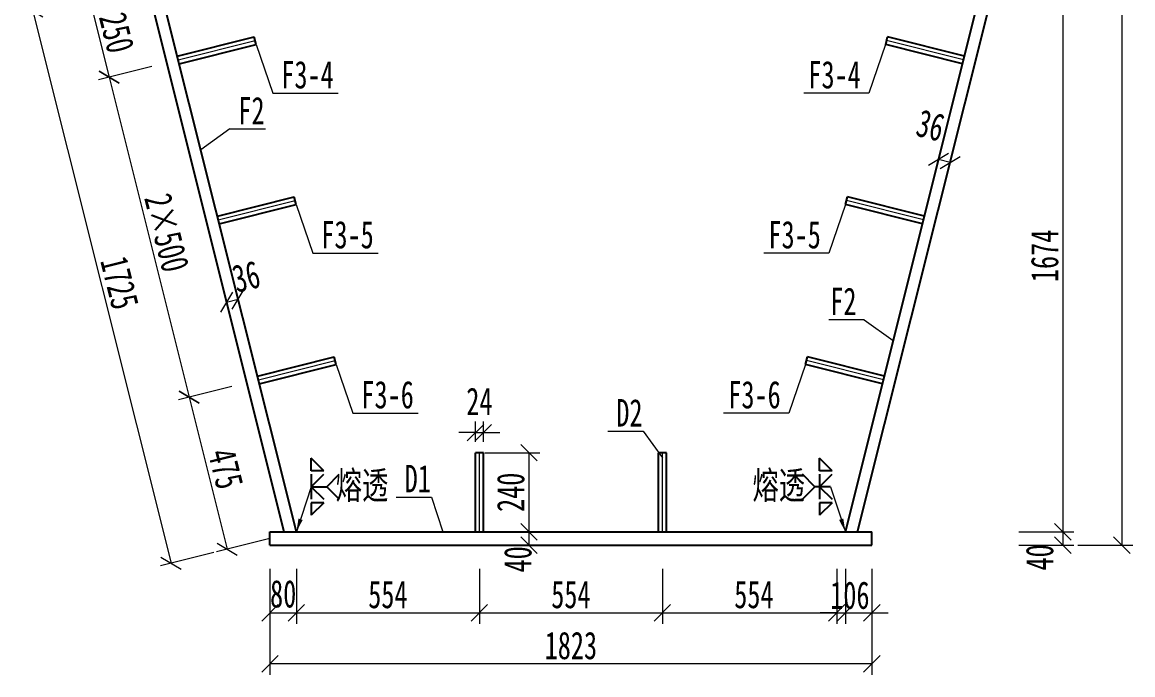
# Model space of a CAD drawing. Header units: millimetres. Extents: x -411717 to -116098, y 0 to 693159.
# Drawn here: x -192001 to -188636, y 310321 to 312300 of the extents above; entities that cross this region are included whole.
import ezdxf

# ---------------------------------------------------------------- set-up
doc = ezdxf.new("R2010")
doc.units = ezdxf.units.MM
doc.header["$LTSCALE"] = 2
doc.header["$PDMODE"] = 3
doc.header["$PDSIZE"] = -10
doc.layers.get('Defpoints').update_dxf_attribs({"color": 8, "lineweight": 9})
for name, color, linetype, lineweight in [('标注', 4, 'Continuous', 13), ('横隔板', 6, 'Continuous', 25), ('细实线', 4, 'Continuous', 15), ('钢板粗线', 1, 'Continuous', 25)]:
    doc.layers.add(name, color=color, linetype=linetype, lineweight=lineweight)
doc.layers.add('焊缝', color=7, linetype='Continuous')
doc.styles.add('111', font='仿宋_GB2312.ttf', dxfattribs={"width": 0.7})
doc.styles.get("Standard").update_dxf_attribs({"font": '仿宋_GB2312.ttf'})
doc.dimstyles.new('200', dxfattribs={"dimscale": 0, "dimtxt": 2.5, "dimasz": 1.5, "dimexe": 1, "dimexo": 1, "dimgap": 0.4, "dimtad": 1, "dimdec": 0, "dimdsep": 46, "dimtxsty": '111', "dimblk": 'OBLIQUE', "dimcen": 0, "dimclrd": 256, "dimclre": 256, "dimclrt": 256, "dimadec": 1, "dimazin": 2, "dimtfac": 1, "dimtdec": 0, "dimtmove": 2, "dimatfit": 3, "dimfxl": 4, "dimfxlon": 1, "dimtolj": 1, "dimlwd": -1, "dimlwe": -1, "dimarcsym": 0})

# ---------------------------------------------------------------- blocks, each defined once
blk = doc.blocks.new('_Oblique')
at = {"color": 0, "linetype": 'ByBlock', "lineweight": -2}
blk.add_line((-0.5, -0.5), (0.5, 0.5), dxfattribs=at)
blk = doc.blocks.new('*D1149')
at = {"layer": 'Defpoints', "color": 0, "transparency": 16777216}
for p in [(-191250.3, 310754.5), (-191170.3, 310754.5), (-191170.3, 310509.2)]:
    blk.add_point(p, dxfattribs=at)
at = {"layer": '标注', "transparency": 16777216}
for p, q in [((-191250.3, 310642.5), (-191250.3, 310475.8)), ((-191170.3, 310642.5), (-191170.3, 310475.8)), ((-191250.3, 310509.2), (-191170.3, 310509.2))]:
    blk.add_line(p, q, dxfattribs=at)
at = {"layer": '标注', "transparency": 16777216, "xscale": 49.99999999999987, "yscale": 49.99999999999987, "zscale": 49.99999999999987, "rotation": 180}
blk.add_blockref('_Oblique', (-191250.3, 310509.2), dxfattribs=at)
at = {"layer": '标注', "transparency": 16777216, "xscale": 49.99999999999987, "yscale": 49.99999999999987, "zscale": 49.99999999999987}
blk.add_blockref('_Oblique', (-191170.3, 310509.2), dxfattribs=at)
at = {"layer": '标注', "transparency": 16777216, "insert": (-191210.3, 310566.3), "char_height": 83.33, "attachment_point": 5, "style": '111'}
blk.add_mtext('\\A1;80', dxfattribs=at)
blk = doc.blocks.new('*D1215')
at = {"layer": 'Defpoints', "color": 0, "transparency": 16777216}
for p in [(-190061.5, 310754.5), (-189507.2, 310754.5), (-189507.2, 310509.2)]:
    blk.add_point(p, dxfattribs=at)
at = {"layer": '标注', "transparency": 16777216}
for p, q in [((-190061.5, 310642.5), (-190061.5, 310475.8)), ((-189507.2, 310642.5), (-189507.2, 310475.8)), ((-190061.5, 310509.2), (-189507.2, 310509.2))]:
    blk.add_line(p, q, dxfattribs=at)
at = {"layer": '标注', "transparency": 16777216, "xscale": 49.99999999999987, "yscale": 49.99999999999987, "zscale": 49.99999999999987, "rotation": 180}
blk.add_blockref('_Oblique', (-190061.5, 310509.2), dxfattribs=at)
at = {"layer": '标注', "transparency": 16777216, "xscale": 49.99999999999987, "yscale": 49.99999999999987, "zscale": 49.99999999999987}
blk.add_blockref('_Oblique', (-189507.2, 310509.2), dxfattribs=at)
at = {"layer": '标注', "transparency": 16777216, "insert": (-189784.3, 310564.2), "char_height": 83.33, "attachment_point": 5, "style": '111'}
blk.add_mtext('\\A1;554', dxfattribs=at)
blk = doc.blocks.new('*D1216')
at = {"layer": 'Defpoints', "color": 0, "transparency": 16777216}
for p in [(-189533.5, 310754.5), (-189427.2, 310754.5), (-189427.2, 310509.2)]:
    blk.add_point(p, dxfattribs=at)
at = {"layer": '标注', "transparency": 16777216}
for p, q in [((-189533.5, 310642.5), (-189533.5, 310475.8)), ((-189427.2, 310642.5), (-189427.2, 310475.8)), ((-189533.5, 310509.2), (-189583.5, 310509.2)), ((-189533.5, 310509.2), (-189427.2, 310509.2)), ((-189427.2, 310509.2), (-189377.2, 310509.2))]:
    blk.add_line(p, q, dxfattribs=at)
at = {"layer": '标注', "transparency": 16777216, "xscale": 49.99999999999987, "yscale": 49.99999999999987, "zscale": 49.99999999999987}
blk.add_blockref('_Oblique', (-189533.5, 310509.2), dxfattribs=at)
at = {"layer": '标注', "transparency": 16777216, "xscale": 49.99999999999987, "yscale": 49.99999999999987, "zscale": 49.99999999999987, "rotation": 180}
blk.add_blockref('_Oblique', (-189427.2, 310509.2), dxfattribs=at)
at = {"layer": '标注', "transparency": 16777216, "insert": (-189493.5, 310562.1), "char_height": 83.33, "attachment_point": 5, "style": '111'}
blk.add_mtext('\\A1;106', dxfattribs=at)
blk = doc.blocks.new('*D1217')
at = {"layer": 'Defpoints', "color": 0, "transparency": 16777216}
for p in [(-191250.3, 310714.5), (-189427.2, 310714.5), (-191250.3, 310354.6)]:
    blk.add_point(p, dxfattribs=at)
at = {"layer": '标注', "transparency": 16777216}
for p, q in [((-191250.3, 310487.9), (-191250.3, 310321.2)), ((-189427.2, 310487.9), (-189427.2, 310321.2)), ((-189427.2, 310354.6), (-191250.3, 310354.6))]:
    blk.add_line(p, q, dxfattribs=at)
at = {"layer": '标注', "transparency": 16777216, "xscale": 49.99999999999987, "yscale": 49.99999999999987, "zscale": 49.99999999999987, "rotation": 180}
blk.add_blockref('_Oblique', (-191250.3, 310354.6), dxfattribs=at)
at = {"layer": '标注', "transparency": 16777216, "xscale": 49.99999999999987, "yscale": 49.99999999999987, "zscale": 49.99999999999987}
blk.add_blockref('_Oblique', (-189427.2, 310354.6), dxfattribs=at)
at = {"layer": '标注', "transparency": 16777216, "insert": (-190338.7, 310409.6), "char_height": 83.33, "attachment_point": 5, "style": '111'}
blk.add_mtext('\\A1;1823', dxfattribs=at)
blk = doc.blocks.new('*D1212')
at = {"layer": 'Defpoints', "color": 0, "transparency": 16777216}
for p in [(-191346.7, 311460.2), (-191376, 311429), (-191341.1, 311437.7)]:
    blk.add_point(p, dxfattribs=at)
at = {"layer": '标注', "transparency": 16777216}
for p, q in [((-191381.6, 311451.5), (-191389.7, 311483.8)), ((-191346.7, 311460.2), (-191354.8, 311492.6)), ((-191381.6, 311451.5), (-191346.7, 311460.2))]:
    blk.add_line(p, q, dxfattribs=at)
at = {"layer": '标注', "transparency": 16777216, "xscale": 49.99999999999987, "yscale": 49.99999999999987, "zscale": 49.99999999999987}
for p, rotation in [((-191381.6, 311451.5), 194.0362434679153), ((-191346.7, 311460.2), 14.03624346791525)]:
    blk.add_blockref('_Oblique', p, dxfattribs=dict(at, rotation=rotation))
at = {"layer": '标注', "transparency": 16777216, "insert": (-191322.2, 311528.4), "char_height": 83.33, "attachment_point": 5, "rotation": 14.0362, "style": '111'}
blk.add_mtext('\\A1;36', dxfattribs=at)
blk = doc.blocks.new('*D1213')
at = {"layer": 'Defpoints', "color": 0, "transparency": 16777216}
for p in [(-190535.8, 310754.5), (-190535.8, 310714.5), (-190465.7, 310714.5)]:
    blk.add_point(p, dxfattribs=at)
at = {"layer": '标注', "transparency": 16777216}
for p, q in [((-190502.4, 310754.5), (-190432.4, 310754.5)), ((-190465.7, 310754.5), (-190465.7, 310714.5)), ((-190502.4, 310714.5), (-190432.4, 310714.5))]:
    blk.add_line(p, q, dxfattribs=at)
at = {"layer": '标注', "transparency": 16777216, "xscale": 49.99999999999987, "yscale": 49.99999999999987, "zscale": 49.99999999999987}
for p, rotation in [((-190465.7, 310754.5), 90), ((-190465.7, 310714.5), 270)]:
    blk.add_blockref('_Oblique', p, dxfattribs=dict(at, rotation=rotation))
at = {"layer": '标注', "transparency": 16777216, "insert": (-190499.1, 310671.3), "char_height": 83.33, "attachment_point": 5, "rotation": 90, "style": '111'}
blk.add_mtext('\\A1;40', dxfattribs=at)
blk = doc.blocks.new('*D1136')
at = {"layer": 'Defpoints', "color": 0, "transparency": 16777216}
for p in [(-189225, 311883.2), (-189230.6, 311860.8), (-189195.7, 311852)]:
    blk.add_point(p, dxfattribs=at)
at = {"layer": '标注', "transparency": 16777216}
for p, q in [((-189225, 311883.2), (-189216.9, 311915.6)), ((-189190, 311874.5), (-189225, 311883.2)), ((-189190, 311874.5), (-189181.9, 311906.9))]:
    blk.add_line(p, q, dxfattribs=at)
at = {"layer": '标注', "transparency": 16777216, "xscale": 49.99999999999987, "yscale": 49.99999999999987, "zscale": 49.99999999999987}
for p, rotation in [((-189225, 311883.2), 165.9637565320848), ((-189190, 311874.5), 345.9637565320847)]:
    blk.add_blockref('_Oblique', p, dxfattribs=dict(at, rotation=rotation))
at = {"layer": '标注', "transparency": 16777216, "insert": (-189249.4, 311986.9), "char_height": 83.33, "attachment_point": 5, "rotation": 345.9638, "style": '111'}
blk.add_mtext('\\A1;36', dxfattribs=at)
blk = doc.blocks.new('*D1206')
at = {"layer": 'Defpoints', "color": 0, "transparency": 16777216}
for p in [(-190658.3, 310994.5), (-190658.3, 310754.5), (-190465.7, 310754.5)]:
    blk.add_point(p, dxfattribs=at)
at = {"layer": '标注', "transparency": 16777216}
for p, q in [((-190599.1, 310994.5), (-190432.4, 310994.5)), ((-190465.7, 310994.5), (-190465.7, 310754.5)), ((-190599.1, 310754.5), (-190432.4, 310754.5))]:
    blk.add_line(p, q, dxfattribs=at)
at = {"layer": '标注', "transparency": 16777216, "xscale": 49.99999999999987, "yscale": 49.99999999999987, "zscale": 49.99999999999987}
for p, rotation in [((-190465.7, 310994.5), 90), ((-190465.7, 310754.5), 270)]:
    blk.add_blockref('_Oblique', p, dxfattribs=dict(at, rotation=rotation))
at = {"layer": '标注', "transparency": 16777216, "insert": (-190520.7, 310874.5), "char_height": 83.33, "attachment_point": 5, "rotation": 90, "style": '111'}
blk.add_mtext('\\A1;240', dxfattribs=at)
blk = doc.blocks.new('*D1207')
at = {"layer": 'Defpoints', "color": 0, "transparency": 16777216}
for p in [(-190603.9, 311055.4), (-190627.9, 310994.5), (-190603.9, 310994.5)]:
    blk.add_point(p, dxfattribs=at)
at = {"layer": '标注', "transparency": 16777216}
for p, q in [((-190627.9, 311027.8), (-190627.9, 311088.8)), ((-190603.9, 311027.8), (-190603.9, 311088.8)), ((-190627.9, 311055.4), (-190677.9, 311055.4)), ((-190627.9, 311055.4), (-190603.9, 311055.4)), ((-190603.9, 311055.4), (-190553.9, 311055.4))]:
    blk.add_line(p, q, dxfattribs=at)
at = {"layer": '标注', "transparency": 16777216, "xscale": 49.99999999999987, "yscale": 49.99999999999987, "zscale": 49.99999999999987}
blk.add_blockref('_Oblique', (-190627.9, 311055.4), dxfattribs=at)
at = {"layer": '标注', "transparency": 16777216, "xscale": 49.99999999999987, "yscale": 49.99999999999987, "zscale": 49.99999999999987, "rotation": 180}
blk.add_blockref('_Oblique', (-190603.9, 311055.4), dxfattribs=at)
at = {"layer": '标注', "transparency": 16777216, "insert": (-190615.9, 311150.4), "char_height": 83.33, "attachment_point": 5, "style": '111'}
blk.add_mtext('\\A1;24', dxfattribs=at)
blk = doc.blocks.new('24-240加劲 无过焊孔')
at = {"layer": 'Defpoints'}
blk.add_line((0, 0), (0, 240), dxfattribs=at)
at = {"layer": '钢板粗线'}
for p, q in [((-12, 0), (-12, 240)), ((-12, 240), (12, 240)), ((12, 0), (12, 240))]:
    blk.add_line(p, q, dxfattribs=at)
blk = doc.blocks.new('*D1175')
at = {"layer": 'Defpoints', "color": 0, "transparency": 16777216}
for p in [(-191588.7, 312428.2), (-191528.1, 312185.7), (-191737.7, 312133.3)]:
    blk.add_point(p, dxfattribs=at)
at = {"layer": '标注', "transparency": 16777216}
for p, q in [((-191669, 312408.1), (-191830.7, 312367.7)), ((-191798.3, 312375.8), (-191737.7, 312133.3)), ((-191608.3, 312165.6), (-191770, 312125.2))]:
    blk.add_line(p, q, dxfattribs=at)
at = {"layer": '标注', "transparency": 16777216, "xscale": 49.99999999999987, "yscale": 49.99999999999987, "zscale": 49.99999999999987}
for p, rotation in [((-191798.3, 312375.8), 104.0362434679232), ((-191737.7, 312133.3), 284.0362434679232)]:
    blk.add_blockref('_Oblique', p, dxfattribs=dict(at, rotation=rotation))
at = {"layer": '标注', "transparency": 16777216, "insert": (-191714.7, 312267.9), "char_height": 83.33, "attachment_point": 5, "rotation": 284.0362, "style": '111'}
blk.add_mtext('\\A1;250', dxfattribs=at)
blk = doc.blocks.new('*D1176')
at = {"layer": 'Defpoints', "color": 0, "transparency": 16777216}
for p in [(-191528.1, 312185.7), (-191285.5, 311215.5), (-191495.2, 311163.1)]:
    blk.add_point(p, dxfattribs=at)
at = {"layer": '标注', "transparency": 16777216}
for p, q in [((-191608.3, 312165.6), (-191770, 312125.2)), ((-191737.7, 312133.3), (-191495.2, 311163.1)), ((-191365.8, 311195.5), (-191527.5, 311155))]:
    blk.add_line(p, q, dxfattribs=at)
at = {"layer": '标注', "transparency": 16777216, "xscale": 49.99999999999987, "yscale": 49.99999999999987, "zscale": 49.99999999999987}
for p, rotation in [((-191737.7, 312133.3), 104.0362434676959), ((-191495.2, 311163.1), 284.036243467696)]:
    blk.add_blockref('_Oblique', p, dxfattribs=dict(at, rotation=rotation))
at = {"layer": '标注', "transparency": 16777216, "insert": (-191563.1, 311661.5), "char_height": 83.33, "attachment_point": 5, "rotation": 284.0362, "style": '111'}
blk.add_mtext('\\A1;2×500', dxfattribs=at)
blk = doc.blocks.new('*D1100')
at = {"layer": 'Defpoints', "color": 0, "transparency": 16777216}
for p in [(-191285.5, 311215.5), (-191170.3, 310754.5), (-191379.9, 310702)]:
    blk.add_point(p, dxfattribs=at)
at = {"layer": '标注', "transparency": 16777216}
for p, q in [((-191365.8, 311195.5), (-191527.5, 311155)), ((-191495.2, 311163.1), (-191379.9, 310702)), ((-191250.5, 310734.4), (-191412.2, 310694))]:
    blk.add_line(p, q, dxfattribs=at)
at = {"layer": '标注', "transparency": 16777216, "xscale": 49.99999999999987, "yscale": 49.99999999999987, "zscale": 49.99999999999987}
for p, rotation in [((-191495.2, 311163.1), 104.0362434679316), ((-191379.9, 310702), 284.0362434679316)]:
    blk.add_blockref('_Oblique', p, dxfattribs=dict(at, rotation=rotation))
at = {"layer": '标注', "transparency": 16777216, "insert": (-191384.2, 310945.9), "char_height": 83.33, "attachment_point": 5, "rotation": 284.0362, "style": '111'}
blk.add_mtext('\\A1;475', dxfattribs=at)
blk = doc.blocks.new('*D1177')
at = {"layer": 'Defpoints', "color": 0, "transparency": 16777216}
for p in [(-189088.7, 312428.2), (-189445.8, 310754.5), (-188848.3, 310754.5)]:
    blk.add_point(p, dxfattribs=at)
at = {"layer": '标注', "transparency": 16777216}
for p, q in [((-188981.7, 312428.2), (-188815, 312428.2)), ((-188848.3, 312428.2), (-188848.3, 310754.5)), ((-188981.7, 310754.5), (-188815, 310754.5))]:
    blk.add_line(p, q, dxfattribs=at)
at = {"layer": '标注', "transparency": 16777216, "xscale": 49.99999999999987, "yscale": 49.99999999999987, "zscale": 49.99999999999987}
for p, rotation in [((-188848.3, 312428.2), 90), ((-188848.3, 310754.5), 270)]:
    blk.add_blockref('_Oblique', p, dxfattribs=dict(at, rotation=rotation))
at = {"layer": '标注', "transparency": 16777216, "insert": (-188903.3, 311591.3), "char_height": 83.33, "attachment_point": 5, "rotation": 90, "style": '111'}
blk.add_mtext('\\A1;1674', dxfattribs=at)
blk = doc.blocks.new('*D1191')
at = {"layer": 'Defpoints', "color": 0, "transparency": 16777216}
for p in [(-189681.9, 310754.5), (-189681.9, 310714.5), (-188848.3, 310714.5)]:
    blk.add_point(p, dxfattribs=at)
at = {"layer": '标注', "transparency": 16777216}
for p, q in [((-188981.7, 310754.5), (-188815, 310754.5)), ((-188848.3, 310754.5), (-188848.3, 310714.5)), ((-188981.7, 310714.5), (-188815, 310714.5))]:
    blk.add_line(p, q, dxfattribs=at)
at = {"layer": '标注', "transparency": 16777216, "xscale": 49.99999999999987, "yscale": 49.99999999999987, "zscale": 49.99999999999987}
for p, rotation in [((-188848.3, 310754.5), 90), ((-188848.3, 310714.5), 270)]:
    blk.add_blockref('_Oblique', p, dxfattribs=dict(at, rotation=rotation))
at = {"layer": '标注', "transparency": 16777216, "insert": (-188918.4, 310677.1), "char_height": 83.33, "attachment_point": 5, "rotation": 90, "style": '111'}
blk.add_mtext('\\A1;40', dxfattribs=at)
blk = doc.blocks.new('*D1121')
at = {"layer": 'Defpoints', "color": 0, "transparency": 16777216}
for p in [(-191588.7, 312428.2), (-191170.3, 310754.5), (-191550.1, 310659.5)]:
    blk.add_point(p, dxfattribs=at)
at = {"layer": '标注', "transparency": 16777216}
for p, q in [((-191839.2, 312365.6), (-192000.9, 312325.2)), ((-191968.5, 312333.2), (-191550.1, 310659.5)), ((-191420.7, 310691.8), (-191582.4, 310651.4))]:
    blk.add_line(p, q, dxfattribs=at)
at = {"layer": '标注', "transparency": 16777216, "xscale": 49.99999999999987, "yscale": 49.99999999999987, "zscale": 49.99999999999987}
for p, rotation in [((-191968.5, 312333.2), 104.0362434679274), ((-191550.1, 310659.5), 284.0362434679274)]:
    blk.add_blockref('_Oblique', p, dxfattribs=dict(at, rotation=rotation))
at = {"layer": '标注', "transparency": 16777216, "insert": (-191705.9, 311509.7), "char_height": 83.33, "attachment_point": 5, "rotation": 284.0362, "style": '111'}
blk.add_mtext('\\A1;1725', dxfattribs=at)
blk = doc.blocks.new('*D1160')
at = {"layer": 'Defpoints', "color": 0, "transparency": 16777216}
for p in [(-191170.3, 310754.5), (-190615.9, 310754.5), (-190615.9, 310509.2)]:
    blk.add_point(p, dxfattribs=at)
at = {"layer": '标注', "transparency": 16777216}
for p, q in [((-191170.3, 310642.5), (-191170.3, 310475.8)), ((-190615.9, 310642.5), (-190615.9, 310475.8)), ((-191170.3, 310509.2), (-190615.9, 310509.2))]:
    blk.add_line(p, q, dxfattribs=at)
at = {"layer": '标注', "transparency": 16777216, "xscale": 49.99999999999987, "yscale": 49.99999999999987, "zscale": 49.99999999999987, "rotation": 180}
blk.add_blockref('_Oblique', (-191170.3, 310509.2), dxfattribs=at)
at = {"layer": '标注', "transparency": 16777216, "xscale": 49.99999999999987, "yscale": 49.99999999999987, "zscale": 49.99999999999987}
blk.add_blockref('_Oblique', (-190615.9, 310509.2), dxfattribs=at)
at = {"layer": '标注', "transparency": 16777216, "insert": (-190893.1, 310564.2), "char_height": 83.33, "attachment_point": 5, "style": '111'}
blk.add_mtext('\\A1;554', dxfattribs=at)
blk = doc.blocks.new('*D1157')
at = {"layer": 'Defpoints', "color": 0, "transparency": 16777216}
for p in [(-190615.9, 310754.5), (-190061.5, 310754.5), (-190061.5, 310509.2)]:
    blk.add_point(p, dxfattribs=at)
at = {"layer": '标注', "transparency": 16777216}
for p, q in [((-190615.9, 310642.5), (-190615.9, 310475.8)), ((-190061.5, 310642.5), (-190061.5, 310475.8)), ((-190615.9, 310509.2), (-190061.5, 310509.2))]:
    blk.add_line(p, q, dxfattribs=at)
at = {"layer": '标注', "transparency": 16777216, "xscale": 49.99999999999987, "yscale": 49.99999999999987, "zscale": 49.99999999999987, "rotation": 180}
blk.add_blockref('_Oblique', (-190615.9, 310509.2), dxfattribs=at)
at = {"layer": '标注', "transparency": 16777216, "xscale": 49.99999999999987, "yscale": 49.99999999999987, "zscale": 49.99999999999987}
blk.add_blockref('_Oblique', (-190061.5, 310509.2), dxfattribs=at)
at = {"layer": '标注', "transparency": 16777216, "insert": (-190338.7, 310564.2), "char_height": 83.33, "attachment_point": 5, "style": '111'}
blk.add_mtext('\\A1;554', dxfattribs=at)
blk = doc.blocks.new('*D1119')
at = {"layer": 'Defpoints', "color": 0, "transparency": 16777216}
for p in [(-188850.2, 314142), (-188972.2, 310714.5), (-188669.8, 310714.5)]:
    blk.add_point(p, dxfattribs=at)
at = {"layer": '标注', "transparency": 16777216}
for p, q in [((-188803.1, 314142), (-188636.5, 314142)), ((-188669.8, 314142), (-188669.8, 310714.5)), ((-188803.1, 310714.5), (-188636.5, 310714.5))]:
    blk.add_line(p, q, dxfattribs=at)
at = {"layer": '标注', "transparency": 16777216, "xscale": 49.99999999999995, "yscale": 49.99999999999995, "zscale": 49.99999999999995}
for p, rotation in [((-188669.8, 314142), 90), ((-188669.8, 310714.5), 270)]:
    blk.add_blockref('_Oblique', p, dxfattribs=dict(at, rotation=rotation))
at = {"layer": '标注', "transparency": 16777216, "insert": (-188724.8, 312428.2), "char_height": 83.33, "attachment_point": 5, "rotation": 90, "style": '111'}
blk.add_mtext('\\A1;3428', dxfattribs=at)

msp = doc.modelspace()

# ---------------------------------------------------------------- linework, layer by layer
at = {"layer": '横隔板', "color": 2, "ltscale": 550}
for p, q in [((-191207.4, 310754.5), (-191625.8, 312428.2)), ((-191170.3, 310754.5), (-191588.7, 312428.2)), ((-189507.2, 310754.5), (-189088.7, 312428.2)), ((-189470, 310754.5), (-189051.6, 312428.2)), ((-191250.3, 310754.5), (-189427.2, 310754.5)), ((-191250.3, 310714.5), (-191250.3, 310754.5)), ((-189427.2, 310714.5), (-189427.2, 310754.5)), ((-191250.3, 310714.5), (-189427.2, 310714.5))]:
    msp.add_line(p, q, dxfattribs=at)
at = {"layer": '焊缝', "color": 4}
for p, q in [((-191087.3, 310940.1), (-191125.1, 310977.9)), ((-191125.1, 310940.1), (-191125.1, 310977.9)), ((-189547.5, 310940.1), (-189585.3, 310977.9)), ((-189585.3, 310940.1), (-189585.3, 310977.9)), ((-191087.3, 310940.1), (-191125.1, 310940.1)), ((-189547.5, 310940.1), (-189585.3, 310940.1)), ((-191125.1, 310891.5), (-191087.3, 310929.3)), ((-191125.1, 310929.3), (-191125.1, 310853.7)), ((-191078.2, 310891.5), (-191040.4, 310929.3)), ((-189599.2, 310891.5), (-189637, 310929.3)), ((-189585.3, 310891.5), (-189547.5, 310929.3)), ((-189585.3, 310929.3), (-189585.3, 310853.7)), ((-191125.1, 310891.5), (-191078.2, 310891.5)), ((-191125.1, 310891.5), (-191087.3, 310853.7)), ((-191078.2, 310891.5), (-191040.4, 310853.7)), ((-189599.2, 310891.5), (-189637, 310853.7)), ((-189552.3, 310891.5), (-189599.2, 310891.5)), ((-189585.3, 310891.5), (-189547.5, 310853.7)), ((-191087.3, 310842.9), (-191125.1, 310842.9)), ((-191125.1, 310842.9), (-191125.1, 310805.1)), ((-191087.3, 310842.9), (-191125.1, 310805.1)), ((-189547.5, 310842.9), (-189585.3, 310842.9)), ((-189585.3, 310842.9), (-189585.3, 310805.1)), ((-189547.5, 310842.9), (-189585.3, 310805.1))]:
    msp.add_line(p, q, dxfattribs=at)
for points in [[(-191151.2, 310790.8), (-191164, 310795), (-191170.3, 310754.5)], [(-189526.2, 310790.8), (-189513.4, 310795), (-189507.2, 310754.5)]]:
    msp.add_solid(points, dxfattribs=at)
at = {"layer": '细实线'}
for p, q in [((-191292.3, 312232.2), (-191241.5, 312085)), ((-189385.1, 312232.2), (-189436, 312085)), ((-191241.5, 312085), (-191044.1, 312085)), ((-189436, 312085), (-189633.4, 312085)), ((-191371.6, 311976.1), (-191459.8, 311912.6)), ((-191371.6, 311976.1), (-191264.3, 311976.1)), ((-191171.1, 311747.2), (-191120.2, 311599.9)), ((-189506.4, 311747.2), (-189557.2, 311599.9)), ((-191120.2, 311599.9), (-190922.8, 311599.9)), ((-189557.2, 311599.9), (-189754.6, 311599.9)), ((-189450.4, 311397.7), (-189557.7, 311397.7)), ((-189450.4, 311397.7), (-189362.2, 311334.3)), ((-191049.8, 311262.1), (-190998.9, 311114.9)), ((-189627.6, 311262.1), (-189678.5, 311114.9)), ((-190998.9, 311114.9), (-190801.5, 311114.9)), ((-189678.5, 311114.9), (-189875.9, 311114.9)), ((-190226.7, 311059.9), (-190119.4, 311059.9)), ((-190119.4, 311059.9), (-190061.5, 310978.7)), ((-191125.1, 310891.5), (-191170.3, 310754.5)), ((-189552.3, 310891.5), (-189507.2, 310754.5)), ((-190867.9, 310860.3), (-190760.6, 310860.3)), ((-190760.6, 310860.3), (-190727, 310754.5))]:
    msp.add_line(p, q, dxfattribs=at)

# ---------------------------------------------------------------- block references
at = {"layer": '标注', "xscale": -1, "rotation": 284.0362434680085}
for p in [(-191528.1, 312185.7), (-191406.8, 311700.6), (-191285.5, 311215.5)]:
    msp.add_blockref('24-240加劲 无过焊孔', p, dxfattribs=at)
at = {"layer": '标注', "rotation": 75.96375653199142}
for p in [(-189149.3, 312185.7), (-189270.6, 311700.6), (-189391.9, 311215.5)]:
    msp.add_blockref('24-240加劲 无过焊孔', p, dxfattribs=at)
at = {"layer": '标注', "xscale": -1}
for p in [(-190615.9, 310754.5), (-190061.5, 310754.5)]:
    msp.add_blockref('24-240加劲 无过焊孔', p, dxfattribs=at)

# ---------------------------------------------------------------- texts
at = {"layer": '细实线', "width": 0.7}
for s, p in [('F3-4', (-191215.9, 312099.1)), ('F3-4', (-189619.2, 312099.1)), ('F2', (-191346, 311990.2)), ('F3-5', (-191094.6, 311614.1)), ('F3-5', (-189740.2, 311614.1)), ('F2', (-189552.9, 311411.9)), ('F3-6', (-190973.3, 311129)), ('F3-6', (-189861.8, 311129)), ('D2', (-190201.1, 311074)), ('熔透', (-191051, 310854.4)), ('D1', (-190842.3, 310874.4)), ('熔透', (-189788.5, 310854.4))]:
    msp.add_text(s, height=83.33, dxfattribs=at).set_placement(p)

# ---------------------------------------------------------------- dimensions: what is measured, and where the dimension line sits
at = {"layer": '标注'}
for base, p1, p2, override, picture, middle in [((-188669.7968955, 310714.4502019), (-188850.2094835, 314141.9502019), (-188972.1644894, 310714.4502019), {"dimscale": 33.333333, "dimadec": 3, "dimarcsym": 1}, '*D1119', (-188724.7968955, 312428.2002019)), ((-188848.3, 310754.5), (-189088.7, 312428.2), (-189445.8, 310754.5), {"dimscale": 33.333333, "dimadec": 3, "dimarcsym": 1}, '*D1177', (-188903.3, 311591.3)), ((-190465.7, 310754.5), (-190658.3, 310994.5), (-190658.3, 310754.5), {"dimscale": 33.333333, "dimarcsym": 1}, '*D1206', (-190520.7, 310874.5))]:
    dim = msp.add_linear_dim(base=base, p1=p1, p2=p2, angle=90, dimstyle='200', override=override, dxfattribs=at)
    dim.commit()
    dim.dimension.update_dxf_attribs({"geometry": picture, "text_midpoint": middle})
for p1, p2, distance, override, picture, middle in [((-191588.7, 312428.2), (-191170.3, 310754.5), -391.5, {"dimscale": 33.333333, "dimadec": 3, "dimarcsym": 1}, '*D1121', (-191705.9, 311509.7)), ((-191588.7, 312428.2), (-191528.1, 312185.7), -216.1, {"dimscale": 33.333333, "dimadec": 3, "dimarcsym": 1}, '*D1175', (-191714.7, 312267.9)), ((-191285.5, 311215.5), (-191170.3, 310754.5), -216.1, {"dimscale": 33.333333, "dimadec": 3, "dimarcsym": 1}, '*D1100', (-191384.2, 310945.9)), ((-190061.5, 310754.5), (-189507.2, 310754.5), -245.3, {"dimscale": 33.333333, "dimarcsym": 1}, '*D1215', (-189784.3, 310564.2)), ((-189427.2, 310714.5), (-191250.3, 310714.5), 359.9, {"dimscale": 33.333333, "dimarcsym": 1}, '*D1217', (-190338.7, 310409.6))]:
    dim = msp.add_aligned_dim(p1=p1, p2=p2, distance=distance, dimstyle='200', override=override, dxfattribs=at)
    dim.commit()
    dim.dimension.update_dxf_attribs({"geometry": picture, "text_midpoint": middle})
dim = msp.add_aligned_dim(p1=(-191528.1, 312185.7), p2=(-191285.5, 311215.5), distance=-216.1, text='2×500', dimstyle='200', override={"dimscale": 33.333333, "dimadec": 3, "dimarcsym": 1}, dxfattribs=at)
dim.commit()
dim.dimension.update_dxf_attribs({"geometry": '*D1176', "text_midpoint": (-191563.1, 311661.5)})
for base, p1, p2, angle, override, picture, middle, dimtype in [((-189225, 311883.2), (-189195.7, 311852), (-189230.6, 311860.8), 165.9638, {"dimscale": 33.333333, "dimarcsym": 1}, '*D1136', (-189249.4, 311986.9), 161), ((-191346.7, 311460.2), (-191376, 311429), (-191341.1, 311437.7), 14.0362, {"dimscale": 33.333333, "dimarcsym": 1}, '*D1212', (-191322.2, 311528.4), 161), ((-190465.7, 310714.5), (-190535.8, 310754.5), (-190535.8, 310714.5), 270, {"dimscale": 33.333333, "dimarcsym": 1}, '*D1213', (-190499.1, 310671.3), 161), ((-188848.3, 310714.5), (-189681.9, 310754.5), (-189681.9, 310714.5), 90, {"dimscale": 33.333333, "dimadec": 3, "dimarcsym": 1}, '*D1191', (-188918.4, 310677.1), 160), ((-191170.3, 310509.2), (-191250.3, 310754.5), (-191170.3, 310754.5), 0, {"dimscale": 33.333333, "dimarcsym": 1}, '*D1149', (-191210.3, 310566.3), 161), ((-189427.2, 310509.2), (-189533.5, 310754.5), (-189427.2, 310754.5), 0, {"dimscale": 33.333333, "dimarcsym": 1}, '*D1216', (-189493.5, 310562.1), 161)]:
    dim = msp.add_linear_dim(base=base, p1=p1, p2=p2, angle=angle, dimstyle='200', override=override, dxfattribs=at)
    dim.commit()
    dim.dimension.update_dxf_attribs({"geometry": picture, "text_midpoint": middle, "dimtype": dimtype})
for base, p1, p2, override, picture, middle in [((-190603.9, 311055.4), (-190627.9, 310994.5), (-190603.9, 310994.5), {"dimscale": 33.333333, "dimarcsym": 1}, '*D1207', (-190615.9, 311150.4)), ((-190615.9, 310509.2), (-191170.3, 310754.5), (-190615.9, 310754.5), {"dimscale": 33.333333, "dimadec": 3, "dimarcsym": 1}, '*D1160', (-190893.1, 310564.2)), ((-190061.5, 310509.2), (-190615.9, 310754.5), (-190061.5, 310754.5), {"dimscale": 33.333333, "dimadec": 3, "dimarcsym": 1}, '*D1157', (-190338.7, 310564.2))]:
    dim = msp.add_linear_dim(base=base, p1=p1, p2=p2, dimstyle='200', override=override, dxfattribs=at)
    dim.commit()
    dim.dimension.update_dxf_attribs({"geometry": picture, "text_midpoint": middle})

doc.saveas('drawing.dxf')
